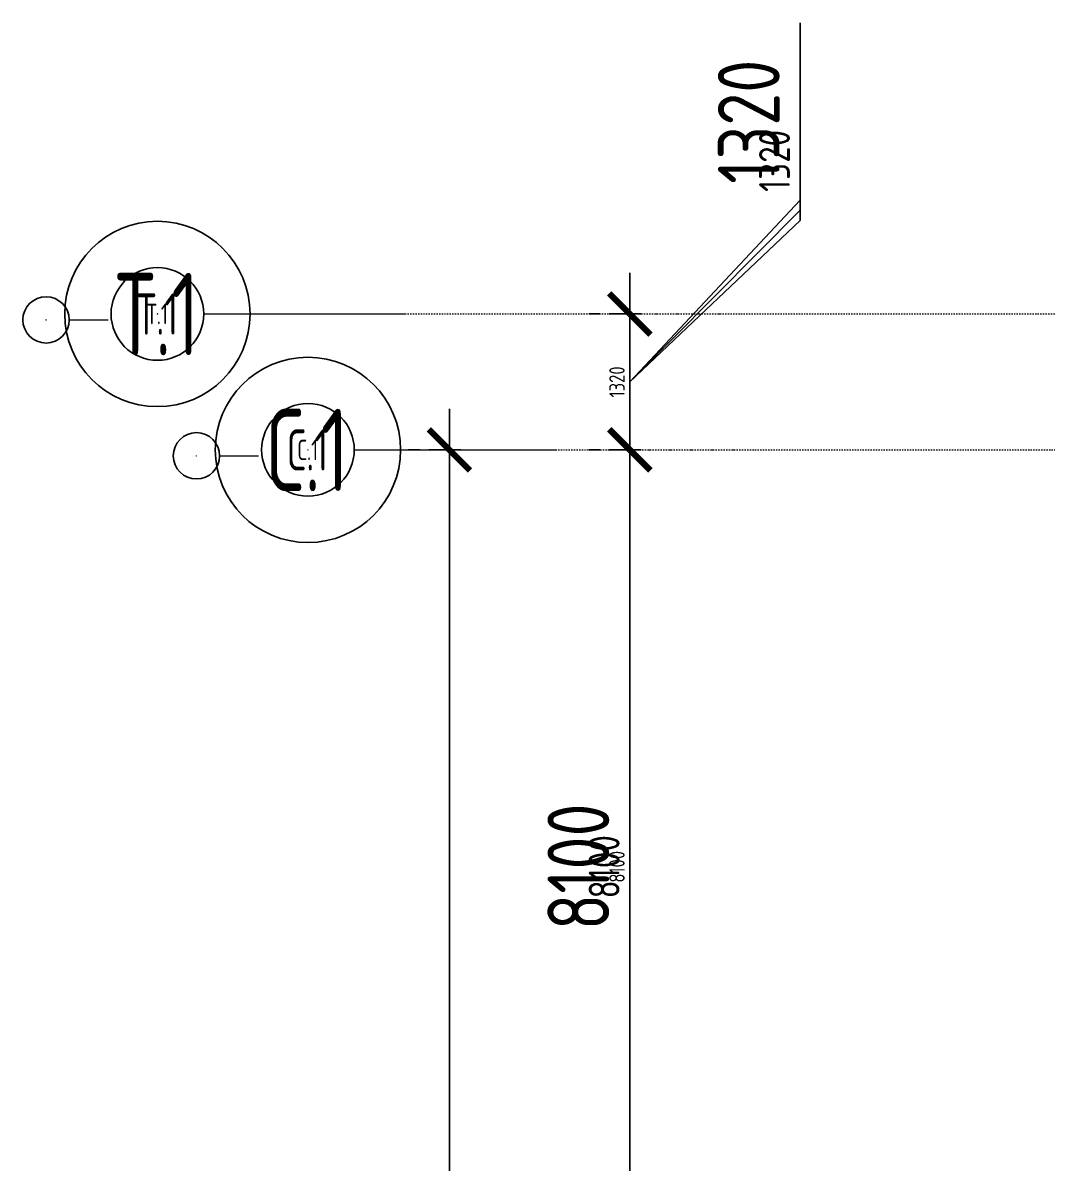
# Model space of a CAD drawing. Header units: millimetres. Extents: x -798 to 124478, y -405 to 121556.
# Drawn here: x -798 to 9153, y 87449 to 98526 of the extents above; entities that cross this region are included whole.
import ezdxf
from ezdxf.enums import TextEntityAlignment as Align

# ---------------------------------------------------------------- set-up
doc = ezdxf.new("R2010")
doc.units = ezdxf.units.MM
doc.linetypes.add('CENTER', pattern=[2, 1.25, -0.25, 0.25, -0.25])
doc.linetypes.add('Strichpunkt', pattern=[25.4, 12.7, -6.35, 0, -6.35])
for name, color, linetype in [('1', 7, 'Continuous'), ('1 @ 0.1', 7, 'Continuous'), ('1 @ 0.15', 7, 'Continuous'), ('1 @ 0.2', 7, 'Continuous'), ('1 @ 100', 7, 'Continuous'), ('1 @ 200', 7, 'Continuous'), ('1 @ 50', 7, 'Continuous'), ('A-DIM', 4, 'Continuous'), ('A-DIM @ 0.1', 4, 'Continuous'), ('A-DIM @ 0.15', 4, 'Continuous'), ('A-DIM @ 0.2', 4, 'Continuous'), ('A-DIM @ 100', 4, 'Continuous'), ('A-DIM @ 200', 4, 'Continuous'), ('A-DIM @ 50', 4, 'Continuous')]:
    doc.layers.add(name, color=color, linetype=linetype)
doc.layers.add('A-AXES', color=40, linetype='CENTER', lineweight=5)
doc.styles.add('Arch-Dim', font='romans.shx', dxfattribs={"width": 0.75})
doc.dimstyles.new('Масштабируемый', dxfattribs={"dimscale": 100, "dimtxt": 3, "dimasz": 2, "dimexe": 2, "dimexo": 2, "dimgap": 1, "dimtad": 1, "dimdec": 0, "dimzin": 3, "dimdsep": 46, "dimtxsty": 'Arch-Dim', "dimblk": 'ARCHTICK', "dimcen": 2.5, "dimdle": 2, "dimazin": 2, "dimtfac": 0.75, "dimtdec": 0, "dimtmove": 1, "dimatfit": 0, "dimfxl": 1, "dimtolj": 1, "dimtzin": 0, "dimarcsym": 0})

# ---------------------------------------------------------------- blocks, each defined once
blk = doc.blocks.new('_ArchTick')
at = {"color": 0, "linetype": 'ByBlock', "const_width": 0.15}
blk.add_lwpolyline([(-0.5, -0.5), (0.5, 0.5)], dxfattribs=at)
blk = doc.blocks.new('*D177')
at = {"layer": 'A-DIM', "color": 0, "lineweight": -2, "ltscale": 50, "transparency": 16777216}
for p, q in [((2164518, -2338846), (2164518, -2347746)), ((2164229, -2339246), (2164118, -2339246)), ((2164249, -2347346), (2164118, -2347346))]:
    blk.add_line(p, q, dxfattribs=at)
at = {"layer": 'Defpoints', "color": 0, "ltscale": 50, "transparency": 16777216}
for p in [(2164629, -2339246), (2164518, -2347346), (2164649, -2347346)]:
    blk.add_point(p, dxfattribs=at)
at = {"layer": 'A-DIM', "color": 0, "lineweight": -2, "ltscale": 50, "transparency": 16777216, "xscale": 400, "yscale": 400, "zscale": 400}
for p, rotation in [((2164518, -2339246), 90), ((2164518, -2347346), 270)]:
    blk.add_blockref('_ArchTick', p, dxfattribs=dict(at, rotation=rotation))
at = {"layer": 'A-DIM', "color": 0, "ltscale": 50, "transparency": 16777216, "insert": (2164018, -2343296), "char_height": 600, "attachment_point": 5, "rotation": 90, "style": 'Arch-Dim'}
blk.add_mtext('\\A1;8100', dxfattribs=at)
blk = doc.blocks.new('*D178')
at = {"layer": 'A-DIM', "color": 0, "lineweight": -2, "ltscale": 50, "transparency": 16777216}
for p, q in [((2164629, -2339246), (2164517, -2339246)), ((2164518, -2339245), (2164518, -2347346)), ((2164649, -2347346), (2164517, -2347346))]:
    blk.add_line(p, q, dxfattribs=at)
at = {"layer": 'Defpoints', "color": 0, "ltscale": 50, "transparency": 16777216}
for p in [(2164629, -2339246), (2164518, -2347346), (2164649, -2347346)]:
    blk.add_point(p, dxfattribs=at)
at = {"layer": 'A-DIM', "color": 0, "lineweight": -2, "ltscale": 50, "transparency": 16777216, "xscale": 0.3, "yscale": 0.3, "zscale": 0.3}
for p, rotation in [((2164518, -2339246), 90), ((2164518, -2347346), 270)]:
    blk.add_blockref('_ArchTick', p, dxfattribs=dict(at, rotation=rotation))
at = {"layer": 'A-DIM', "color": 0, "ltscale": 50, "transparency": 16777216, "insert": (2164517, -2343296), "char_height": 0.45, "attachment_point": 5, "rotation": 90, "style": 'Arch-Dim'}
blk.add_mtext('\\A1;8100', dxfattribs=at)
blk = doc.blocks.new('*D179')
at = {"layer": 'A-DIM', "color": 0, "lineweight": -2, "ltscale": 50, "transparency": 16777216}
for p, q in [((2164518, -2339146), (2164518, -2347446)), ((2164529, -2339246), (2164418, -2339246)), ((2164549, -2347346), (2164418, -2347346))]:
    blk.add_line(p, q, dxfattribs=at)
at = {"layer": 'Defpoints', "color": 0, "ltscale": 50, "transparency": 16777216}
for p in [(2164629, -2339246), (2164518, -2347346), (2164649, -2347346)]:
    blk.add_point(p, dxfattribs=at)
at = {"layer": 'A-DIM', "color": 0, "lineweight": -2, "ltscale": 50, "transparency": 16777216, "xscale": 100, "yscale": 100, "zscale": 100}
for p, rotation in [((2164518, -2339246), 90), ((2164518, -2347346), 270)]:
    blk.add_blockref('_ArchTick', p, dxfattribs=dict(at, rotation=rotation))
at = {"layer": 'A-DIM', "color": 0, "ltscale": 50, "transparency": 16777216, "insert": (2164393, -2343296), "char_height": 150, "attachment_point": 5, "rotation": 90, "style": 'Arch-Dim'}
blk.add_mtext('\\A1;8100', dxfattribs=at)
blk = doc.blocks.new('*D181')
at = {"layer": 'A-DIM', "color": 0, "lineweight": -2, "ltscale": 50, "transparency": 16777216}
for p, q in [((2164518, -2339046), (2164518, -2347546)), ((2164429, -2339246), (2164318, -2339246)), ((2164449, -2347346), (2164318, -2347346))]:
    blk.add_line(p, q, dxfattribs=at)
at = {"layer": 'Defpoints', "color": 0, "ltscale": 50, "transparency": 16777216}
for p in [(2164629, -2339246), (2164518, -2347346), (2164649, -2347346)]:
    blk.add_point(p, dxfattribs=at)
at = {"layer": 'A-DIM', "color": 0, "lineweight": -2, "ltscale": 50, "transparency": 16777216, "xscale": 200, "yscale": 200, "zscale": 200}
for p, rotation in [((2164518, -2339246), 90), ((2164518, -2347346), 270)]:
    blk.add_blockref('_ArchTick', p, dxfattribs=dict(at, rotation=rotation))
at = {"layer": 'A-DIM', "color": 0, "ltscale": 50, "transparency": 16777216, "insert": (2164268, -2343296), "char_height": 300, "attachment_point": 5, "rotation": 90, "style": 'Arch-Dim'}
blk.add_mtext('\\A1;8100', dxfattribs=at)
blk = doc.blocks.new('*D182')
at = {"layer": 'A-DIM', "color": 0, "lineweight": -2, "ltscale": 50, "transparency": 16777216}
for p, q in [((2164629, -2339246), (2164517, -2339246)), ((2164518, -2339245), (2164518, -2347346)), ((2164649, -2347346), (2164517, -2347346))]:
    blk.add_line(p, q, dxfattribs=at)
at = {"layer": 'Defpoints', "color": 0, "ltscale": 50, "transparency": 16777216}
for p in [(2164629, -2339246), (2164518, -2347346), (2164649, -2347346)]:
    blk.add_point(p, dxfattribs=at)
at = {"layer": 'A-DIM', "color": 0, "lineweight": -2, "ltscale": 50, "transparency": 16777216, "xscale": 0.4, "yscale": 0.4, "zscale": 0.4}
for p, rotation in [((2164518, -2339246), 90), ((2164518, -2347346), 270)]:
    blk.add_blockref('_ArchTick', p, dxfattribs=dict(at, rotation=rotation))
at = {"layer": 'A-DIM', "color": 0, "ltscale": 50, "transparency": 16777216, "insert": (2164517, -2343296), "char_height": 0.6, "attachment_point": 5, "rotation": 90, "style": 'Arch-Dim'}
blk.add_mtext('\\A1;8100', dxfattribs=at)
blk = doc.blocks.new('*D183')
at = {"layer": 'A-DIM', "color": 0, "lineweight": -2, "ltscale": 50, "transparency": 16777216}
for p, q in [((2164629, -2339246), (2164517, -2339246)), ((2164518, -2339245), (2164518, -2347346)), ((2164649, -2347346), (2164517, -2347346))]:
    blk.add_line(p, q, dxfattribs=at)
at = {"layer": 'Defpoints', "color": 0, "ltscale": 50, "transparency": 16777216}
for p in [(2164629, -2339246), (2164518, -2347346), (2164649, -2347346)]:
    blk.add_point(p, dxfattribs=at)
at = {"layer": 'A-DIM', "color": 0, "lineweight": -2, "ltscale": 50, "transparency": 16777216, "xscale": 0.2, "yscale": 0.2, "zscale": 0.2}
for p, rotation in [((2164518, -2339246), 90), ((2164518, -2347346), 270)]:
    blk.add_blockref('_ArchTick', p, dxfattribs=dict(at, rotation=rotation))
at = {"layer": 'A-DIM', "color": 0, "ltscale": 50, "transparency": 16777216, "insert": (2164517, -2343296), "char_height": 0.3, "attachment_point": 5, "rotation": 90, "style": 'Arch-Dim'}
blk.add_mtext('\\A1;8100', dxfattribs=at)
blk = doc.blocks.new('*D184')
at = {"layer": 'A-DIM', "color": 0, "lineweight": -2, "ltscale": 50, "transparency": 16777216}
for p, q in [((2162765, -2338846), (2162765, -2403245)), ((2162477, -2339246), (2162365, -2339246)), ((2171397, -2402845), (2162365, -2402845))]:
    blk.add_line(p, q, dxfattribs=at)
at = {"layer": 'Defpoints', "color": 0, "ltscale": 50, "transparency": 16777216}
for p in [(2162877, -2339246), (2162765, -2402845), (2171797, -2402845)]:
    blk.add_point(p, dxfattribs=at)
at = {"layer": 'A-DIM', "color": 0, "lineweight": -2, "ltscale": 50, "transparency": 16777216, "xscale": 400, "yscale": 400, "zscale": 400}
for p, rotation in [((2162765, -2339246), 90), ((2162765, -2402845), 270)]:
    blk.add_blockref('_ArchTick', p, dxfattribs=dict(at, rotation=rotation))
at = {"layer": 'A-DIM', "color": 0, "ltscale": 50, "transparency": 16777216, "insert": (2161855, -2374634), "char_height": 600, "attachment_point": 5, "rotation": 90, "style": 'Arch-Dim'}
blk.add_mtext('\\A1;63600', dxfattribs=at)
blk = doc.blocks.new('*D185')
at = {"layer": 'A-DIM', "color": 0, "lineweight": -2, "ltscale": 50, "transparency": 16777216}
for p, q in [((2162765, -2339245), (2162765, -2402846)), ((2162876, -2339246), (2162765, -2339246)), ((2162765, -2371045), (2162355, -2374634)), ((2162355, -2374634), (2162355, -2374636)), ((2171796, -2402845), (2162765, -2402845))]:
    blk.add_line(p, q, dxfattribs=at)
at = {"layer": 'Defpoints', "color": 0, "ltscale": 50, "transparency": 16777216}
for p in [(2162877, -2339246), (2162765, -2402845), (2171797, -2402845)]:
    blk.add_point(p, dxfattribs=at)
at = {"layer": 'A-DIM', "color": 0, "lineweight": -2, "ltscale": 50, "transparency": 16777216, "xscale": 0.3, "yscale": 0.3, "zscale": 0.3}
for p, rotation in [((2162765, -2339246), 90), ((2162765, -2402845), 270)]:
    blk.add_blockref('_ArchTick', p, dxfattribs=dict(at, rotation=rotation))
at = {"layer": 'A-DIM', "color": 0, "ltscale": 50, "transparency": 16777216, "insert": (2162355, -2374635), "char_height": 0.45, "attachment_point": 5, "rotation": 90, "style": 'Arch-Dim'}
blk.add_mtext('\\A1;63600', dxfattribs=at)
blk = doc.blocks.new('*D186')
at = {"layer": 'A-DIM', "color": 0, "lineweight": -2, "ltscale": 50, "transparency": 16777216}
for p, q in [((2162765, -2339146), (2162765, -2402945)), ((2162777, -2339246), (2162665, -2339246)), ((2162765, -2371045), (2162355, -2374584)), ((2162355, -2374584), (2162355, -2375183)), ((2171697, -2402845), (2162665, -2402845))]:
    blk.add_line(p, q, dxfattribs=at)
at = {"layer": 'Defpoints', "color": 0, "ltscale": 50, "transparency": 16777216}
for p in [(2162877, -2339246), (2162765, -2402845), (2171797, -2402845)]:
    blk.add_point(p, dxfattribs=at)
at = {"layer": 'A-DIM', "color": 0, "lineweight": -2, "ltscale": 50, "transparency": 16777216, "xscale": 100, "yscale": 100, "zscale": 100}
for p, rotation in [((2162765, -2339246), 90), ((2162765, -2402845), 270)]:
    blk.add_blockref('_ArchTick', p, dxfattribs=dict(at, rotation=rotation))
at = {"layer": 'A-DIM', "color": 0, "ltscale": 50, "transparency": 16777216, "insert": (2162230, -2374884), "char_height": 150, "attachment_point": 5, "rotation": 90, "style": 'Arch-Dim'}
blk.add_mtext('\\A1;63600', dxfattribs=at)
blk = doc.blocks.new('*D188')
at = {"layer": 'A-DIM', "color": 0, "lineweight": -2, "ltscale": 50, "transparency": 16777216}
for p, q in [((2162765, -2339046), (2162765, -2403045)), ((2162677, -2339246), (2162565, -2339246)), ((2171597, -2402845), (2162565, -2402845))]:
    blk.add_line(p, q, dxfattribs=at)
at = {"layer": 'Defpoints', "color": 0, "ltscale": 50, "transparency": 16777216}
for p in [(2162877, -2339246), (2162765, -2402845), (2171797, -2402845)]:
    blk.add_point(p, dxfattribs=at)
at = {"layer": 'A-DIM', "color": 0, "lineweight": -2, "ltscale": 50, "transparency": 16777216, "xscale": 200, "yscale": 200, "zscale": 200}
for p, rotation in [((2162765, -2339246), 90), ((2162765, -2402845), 270)]:
    blk.add_blockref('_ArchTick', p, dxfattribs=dict(at, rotation=rotation))
at = {"layer": 'A-DIM', "color": 0, "ltscale": 50, "transparency": 16777216, "insert": (2162105, -2374634), "char_height": 300, "attachment_point": 5, "rotation": 90, "style": 'Arch-Dim'}
blk.add_mtext('\\A1;63600', dxfattribs=at)
blk = doc.blocks.new('*D189')
at = {"layer": 'A-DIM', "color": 0, "lineweight": -2, "ltscale": 50, "transparency": 16777216}
for p, q in [((2162765, -2339245), (2162765, -2402846)), ((2162876, -2339246), (2162765, -2339246)), ((2162765, -2371045), (2162355, -2374634)), ((2162355, -2374634), (2162355, -2374637)), ((2171796, -2402845), (2162765, -2402845))]:
    blk.add_line(p, q, dxfattribs=at)
at = {"layer": 'Defpoints', "color": 0, "ltscale": 50, "transparency": 16777216}
for p in [(2162877, -2339246), (2162765, -2402845), (2171797, -2402845)]:
    blk.add_point(p, dxfattribs=at)
at = {"layer": 'A-DIM', "color": 0, "lineweight": -2, "ltscale": 50, "transparency": 16777216, "xscale": 0.4, "yscale": 0.4, "zscale": 0.4}
for p, rotation in [((2162765, -2339246), 90), ((2162765, -2402845), 270)]:
    blk.add_blockref('_ArchTick', p, dxfattribs=dict(at, rotation=rotation))
at = {"layer": 'A-DIM', "color": 0, "ltscale": 50, "transparency": 16777216, "insert": (2162355, -2374635), "char_height": 0.6, "attachment_point": 5, "rotation": 90, "style": 'Arch-Dim'}
blk.add_mtext('\\A1;63600', dxfattribs=at)
blk = doc.blocks.new('*D190')
at = {"layer": 'A-DIM', "color": 0, "lineweight": -2, "ltscale": 50, "transparency": 16777216}
for p, q in [((2162765, -2339245), (2162765, -2402845)), ((2162876, -2339246), (2162765, -2339246)), ((2162765, -2371045), (2162355, -2374634)), ((2162355, -2374634), (2162355, -2374635)), ((2171797, -2402845), (2162765, -2402845))]:
    blk.add_line(p, q, dxfattribs=at)
at = {"layer": 'Defpoints', "color": 0, "ltscale": 50, "transparency": 16777216}
for p in [(2162877, -2339246), (2162765, -2402845), (2171797, -2402845)]:
    blk.add_point(p, dxfattribs=at)
at = {"layer": 'A-DIM', "color": 0, "lineweight": -2, "ltscale": 50, "transparency": 16777216, "xscale": 0.2, "yscale": 0.2, "zscale": 0.2}
for p, rotation in [((2162765, -2339246), 90), ((2162765, -2402845), 270)]:
    blk.add_blockref('_ArchTick', p, dxfattribs=dict(at, rotation=rotation))
at = {"layer": 'A-DIM', "color": 0, "ltscale": 50, "transparency": 16777216, "insert": (2162355, -2374635), "char_height": 0.3, "attachment_point": 5, "rotation": 90, "style": 'Arch-Dim'}
blk.add_mtext('\\A1;63600', dxfattribs=at)
blk = doc.blocks.new('*D290')
at = {"layer": 'A-DIM', "color": 0, "lineweight": -2, "ltscale": 50, "transparency": 16777216}
for p, q in [((2166173, -2337019), (2166173, -2335098)), ((2164518, -2338586), (2166173, -2337019)), ((2164518, -2337926), (2164518, -2337526)), ((2164229, -2337926), (2164118, -2337926)), ((2164518, -2339246), (2164518, -2337926)), ((2164518, -2339246), (2164518, -2337926)), ((2164229, -2339246), (2164118, -2339246)), ((2164518, -2339246), (2164518, -2339646))]:
    blk.add_line(p, q, dxfattribs=at)
at = {"layer": 'Defpoints', "color": 0, "ltscale": 50, "transparency": 16777216}
for p in [(2164518, -2337926), (2164629, -2337926), (2164629, -2339246)]:
    blk.add_point(p, dxfattribs=at)
at = {"layer": 'A-DIM', "color": 0, "lineweight": -2, "ltscale": 50, "transparency": 16777216, "xscale": 400, "yscale": 400, "zscale": 400}
for p, rotation in [((2164518, -2337926), 270), ((2164518, -2339246), 90)]:
    blk.add_blockref('_ArchTick', p, dxfattribs=dict(at, rotation=rotation))
at = {"layer": 'A-DIM', "color": 0, "ltscale": 50, "transparency": 16777216, "insert": (2165673, -2336059), "char_height": 600, "attachment_point": 5, "rotation": 90, "style": 'Arch-Dim'}
blk.add_mtext('\\A1;1320', dxfattribs=at)
blk = doc.blocks.new('*D291')
at = {"layer": 'A-DIM', "color": 0, "lineweight": -2, "ltscale": 50, "transparency": 16777216}
for p, q in [((2164629, -2337926), (2164517, -2337926)), ((2164518, -2339246), (2164518, -2337925)), ((2164629, -2339246), (2164517, -2339246))]:
    blk.add_line(p, q, dxfattribs=at)
at = {"layer": 'Defpoints', "color": 0, "ltscale": 50, "transparency": 16777216}
for p in [(2164518, -2337926), (2164629, -2337926), (2164629, -2339246)]:
    blk.add_point(p, dxfattribs=at)
at = {"layer": 'A-DIM', "color": 0, "lineweight": -2, "ltscale": 50, "transparency": 16777216, "xscale": 0.3, "yscale": 0.3, "zscale": 0.3}
for p, rotation in [((2164518, -2337926), 90), ((2164518, -2339246), 270)]:
    blk.add_blockref('_ArchTick', p, dxfattribs=dict(at, rotation=rotation))
at = {"layer": 'A-DIM', "color": 0, "ltscale": 50, "transparency": 16777216, "insert": (2164517, -2338586), "char_height": 0.45, "attachment_point": 5, "rotation": 90, "style": 'Arch-Dim'}
blk.add_mtext('\\A1;1320', dxfattribs=at)
blk = doc.blocks.new('*D292')
at = {"layer": 'A-DIM', "color": 0, "lineweight": -2, "ltscale": 50, "transparency": 16777216}
for p, q in [((2164518, -2339346), (2164518, -2337826)), ((2164529, -2337926), (2164418, -2337926)), ((2164529, -2339246), (2164418, -2339246))]:
    blk.add_line(p, q, dxfattribs=at)
at = {"layer": 'Defpoints', "color": 0, "ltscale": 50, "transparency": 16777216}
for p in [(2164518, -2337926), (2164629, -2337926), (2164629, -2339246)]:
    blk.add_point(p, dxfattribs=at)
at = {"layer": 'A-DIM', "color": 0, "lineweight": -2, "ltscale": 50, "transparency": 16777216, "xscale": 100, "yscale": 100, "zscale": 100}
for p, rotation in [((2164518, -2337926), 90), ((2164518, -2339246), 270)]:
    blk.add_blockref('_ArchTick', p, dxfattribs=dict(at, rotation=rotation))
at = {"layer": 'A-DIM', "color": 0, "ltscale": 50, "transparency": 16777216, "insert": (2164393, -2338586), "char_height": 150, "attachment_point": 5, "rotation": 90, "style": 'Arch-Dim'}
blk.add_mtext('\\A1;1320', dxfattribs=at)
blk = doc.blocks.new('*D294')
at = {"layer": 'A-DIM', "color": 0, "lineweight": -2, "ltscale": 50, "transparency": 16777216}
for p, q in [((2166173, -2336919), (2166173, -2335959)), ((2164518, -2338586), (2166173, -2336919)), ((2164518, -2337926), (2164518, -2337726)), ((2164429, -2337926), (2164318, -2337926)), ((2164518, -2339246), (2164518, -2337926)), ((2164518, -2339246), (2164518, -2337926)), ((2164429, -2339246), (2164318, -2339246)), ((2164518, -2339246), (2164518, -2339446))]:
    blk.add_line(p, q, dxfattribs=at)
at = {"layer": 'Defpoints', "color": 0, "ltscale": 50, "transparency": 16777216}
for p in [(2164518, -2337926), (2164629, -2337926), (2164629, -2339246)]:
    blk.add_point(p, dxfattribs=at)
at = {"layer": 'A-DIM', "color": 0, "lineweight": -2, "ltscale": 50, "transparency": 16777216, "xscale": 200, "yscale": 200, "zscale": 200}
for p, rotation in [((2164518, -2337926), 270), ((2164518, -2339246), 90)]:
    blk.add_blockref('_ArchTick', p, dxfattribs=dict(at, rotation=rotation))
at = {"layer": 'A-DIM', "color": 0, "ltscale": 50, "transparency": 16777216, "insert": (2165923, -2336439), "char_height": 300, "attachment_point": 5, "rotation": 90, "style": 'Arch-Dim'}
blk.add_mtext('\\A1;1320', dxfattribs=at)
blk = doc.blocks.new('*D295')
at = {"layer": 'A-DIM', "color": 0, "lineweight": -2, "ltscale": 50, "transparency": 16777216}
for p, q in [((2164518, -2338586), (2166173, -2336819)), ((2166173, -2336819), (2166173, -2336818)), ((2164629, -2337926), (2164517, -2337926)), ((2164518, -2337926), (2164518, -2337925)), ((2164518, -2339246), (2164518, -2337926)), ((2164518, -2339246), (2164518, -2337926)), ((2164629, -2339246), (2164517, -2339246)), ((2164518, -2339246), (2164518, -2339246))]:
    blk.add_line(p, q, dxfattribs=at)
at = {"layer": 'Defpoints', "color": 0, "ltscale": 50, "transparency": 16777216}
for p in [(2164518, -2337926), (2164629, -2337926), (2164629, -2339246)]:
    blk.add_point(p, dxfattribs=at)
at = {"layer": 'A-DIM', "color": 0, "lineweight": -2, "ltscale": 50, "transparency": 16777216, "xscale": 0.4, "yscale": 0.4, "zscale": 0.4}
for p, rotation in [((2164518, -2337926), 270), ((2164518, -2339246), 90)]:
    blk.add_blockref('_ArchTick', p, dxfattribs=dict(at, rotation=rotation))
at = {"layer": 'A-DIM', "color": 0, "ltscale": 50, "transparency": 16777216, "insert": (2166173, -2336819), "char_height": 0.6, "attachment_point": 5, "rotation": 90, "style": 'Arch-Dim'}
blk.add_mtext('\\A1;1320', dxfattribs=at)
blk = doc.blocks.new('*D296')
at = {"layer": 'A-DIM', "color": 0, "lineweight": -2, "ltscale": 50, "transparency": 16777216}
for p, q in [((2164518, -2338586), (2166173, -2336819)), ((2166173, -2336819), (2166173, -2336818)), ((2164629, -2337926), (2164517, -2337926)), ((2164518, -2337926), (2164518, -2337925)), ((2164518, -2339246), (2164518, -2337926)), ((2164518, -2339246), (2164518, -2337926)), ((2164629, -2339246), (2164517, -2339246)), ((2164518, -2339246), (2164518, -2339246))]:
    blk.add_line(p, q, dxfattribs=at)
at = {"layer": 'Defpoints', "color": 0, "ltscale": 50, "transparency": 16777216}
for p in [(2164518, -2337926), (2164629, -2337926), (2164629, -2339246)]:
    blk.add_point(p, dxfattribs=at)
at = {"layer": 'A-DIM', "color": 0, "lineweight": -2, "ltscale": 50, "transparency": 16777216, "xscale": 0.2, "yscale": 0.2, "zscale": 0.2}
for p, rotation in [((2164518, -2337926), 270), ((2164518, -2339246), 90)]:
    blk.add_blockref('_ArchTick', p, dxfattribs=dict(at, rotation=rotation))
at = {"layer": 'A-DIM', "color": 0, "ltscale": 50, "transparency": 16777216, "insert": (2166173, -2336819), "char_height": 0.3, "attachment_point": 5, "rotation": 90, "style": 'Arch-Dim'}
blk.add_mtext('\\A1;1320', dxfattribs=at)
blk = doc.blocks.new('*U85')
at = {"color": 4, "lineweight": 9}
blk.add_line((4.5, 0), (12.069, 0), dxfattribs=at)
at = {"color": 5, "linetype": 'Continuous', "lineweight": 25}
blk.add_circle((0, 0), 4.5, dxfattribs=at)
at = {"color": 5, "linetype": 'Continuous', "lineweight": 25, "style": 'Arch-Dim', "width": 0.65}
blk.add_attdef('Ось', text='', height=4, dxfattribs=at).set_placement((0, 0), align=Align.MIDDLE)
blk = doc.blocks.new('*U890')
at = {"layer": '1 @ 0.1', "transparency": 33554687}
ref = blk.add_blockref('*U85', (2161391, -2339246), dxfattribs=dict(at, xscale=0.1, yscale=0.1, zscale=0.1))
ref.add_attrib('Ось', 'С.1', dxfattribs={"layer": '0', "color": 5, "linetype": 'Continuous', "lineweight": 25, "height": 0.4, "style": 'Arch-Dim', "width": 0.65}).set_placement((2160309, -2339304), align=Align.MIDDLE)
at = {"layer": '1 @ 0.15', "transparency": 33554687, "xscale": 0.15, "yscale": 0.15, "zscale": 0.15}
blk.add_blockref('*U85', (2160308, -2339304), dxfattribs=at).add_auto_attribs({'Ось': 'С.1'})
at = {"layer": '1 @ 0.2', "transparency": 33554687, "xscale": 0.2, "yscale": 0.2, "zscale": 0.2}
blk.add_blockref('*U85', (2161391, -2339246), dxfattribs=at).add_auto_attribs({'Ось': 'С.1'})
at = {"layer": '1 @ 100', "transparency": 33554687, "xscale": 100, "yscale": 100, "zscale": 100}
blk.add_blockref('*U85', (2161391, -2339246), dxfattribs=at).add_auto_attribs({'Ось': 'С.1'})
at = {"layer": '1 @ 200', "transparency": 33554687, "xscale": 200, "yscale": 200, "zscale": 200}
blk.add_blockref('*U85', (2161391, -2339246), dxfattribs=at).add_auto_attribs({'Ось': 'С.1'})
at = {"layer": '1 @ 50', "transparency": 33554687}
ref = blk.add_blockref('*U85', (2160308, -2339304), dxfattribs=dict(at, xscale=50, yscale=50, zscale=50))
ref.add_attrib('Ось', 'С.1', dxfattribs={"layer": '0', "color": 5, "linetype": 'Continuous', "lineweight": 25, "height": 200, "style": 'Arch-Dim', "width": 0.65}).set_placement((2161391, -2339246), align=Align.MIDDLE)
blk = doc.blocks.new('*U891')
at = {"layer": '1 @ 0.1', "transparency": 33554687}
ref = blk.add_blockref('*U85', (2159929, -2337926), dxfattribs=dict(at, xscale=0.1, yscale=0.1, zscale=0.1))
ref.add_attrib('Ось', 'Т.1', dxfattribs={"layer": '0', "color": 5, "linetype": 'Continuous', "lineweight": 25, "height": 0.4, "style": 'Arch-Dim', "width": 0.65}).set_placement((2158847, -2337984), align=Align.MIDDLE)
at = {"layer": '1 @ 0.15', "transparency": 33554687, "xscale": 0.15, "yscale": 0.15, "zscale": 0.15}
blk.add_blockref('*U85', (2158847, -2337984), dxfattribs=at).add_auto_attribs({'Ось': 'Т.1'})
at = {"layer": '1 @ 0.2', "transparency": 33554687, "xscale": 0.2, "yscale": 0.2, "zscale": 0.2}
blk.add_blockref('*U85', (2159929, -2337926), dxfattribs=at).add_auto_attribs({'Ось': 'Т.1'})
at = {"layer": '1 @ 100', "transparency": 33554687, "xscale": 100, "yscale": 100, "zscale": 100}
blk.add_blockref('*U85', (2159929, -2337926), dxfattribs=at).add_auto_attribs({'Ось': 'Т.1'})
at = {"layer": '1 @ 200', "transparency": 33554687, "xscale": 200, "yscale": 200, "zscale": 200}
blk.add_blockref('*U85', (2159929, -2337926), dxfattribs=at).add_auto_attribs({'Ось': 'Т.1'})
at = {"layer": '1 @ 50', "transparency": 33554687}
ref = blk.add_blockref('*U85', (2158847, -2337984), dxfattribs=dict(at, xscale=50, yscale=50, zscale=50))
ref.add_attrib('Ось', 'Т.1', dxfattribs={"layer": '0', "color": 5, "linetype": 'Continuous', "lineweight": 25, "height": 200, "style": 'Arch-Dim', "width": 0.65}).set_placement((2159929, -2337926), align=Align.MIDDLE)
blk = doc.blocks.new('*U815')
at = {"layer": 'A-DIM @ 0.1', "ltscale": 50, "transparency": 33554687}
dim = blk.add_linear_dim(base=(2164517.5, -2347345.5), p1=(2164629.2, -2339245.5), p2=(2164649.1, -2347345.5), angle=270, dimstyle='Масштабируемый', override={"dimscale": 0.1, "dimtix": 0, "dimtofl": 1, "dimtmove": 1, "dimatfit": 0}, dxfattribs=at)
dim.commit()
dim.dimension.update_dxf_attribs({"geometry": '*D183', "text_midpoint": (2164517.3, -2343295.5)})
at = {"layer": 'A-DIM @ 0.15', "ltscale": 50, "transparency": 33554687}
dim = blk.add_linear_dim(base=(2164517.5, -2347345.5), p1=(2164629.2, -2339245.5), p2=(2164649.1, -2347345.5), angle=270, dimstyle='Масштабируемый', override={"dimscale": 0.15, "dimtix": 0, "dimtofl": 1, "dimtmove": 1, "dimatfit": 0}, dxfattribs=at)
dim.commit()
dim.dimension.update_dxf_attribs({"geometry": '*D178', "text_midpoint": (2164517.1, -2343295.5)})
at = {"layer": 'A-DIM @ 0.2', "ltscale": 50, "transparency": 33554687}
dim = blk.add_linear_dim(base=(2164517.5, -2347345.5), p1=(2164629.2, -2339245.5), p2=(2164649.1, -2347345.5), angle=270, dimstyle='Масштабируемый', override={"dimscale": 0.2, "dimtix": 0, "dimtofl": 1, "dimtmove": 1, "dimatfit": 0}, dxfattribs=at)
dim.commit()
dim.dimension.update_dxf_attribs({"geometry": '*D182', "text_midpoint": (2164517, -2343295.5)})
at = {"layer": 'A-DIM @ 100', "ltscale": 50, "transparency": 33554687}
dim = blk.add_linear_dim(base=(2164517.5, -2347345.5), p1=(2164629.2, -2339245.5), p2=(2164649.1, -2347345.5), angle=270, dimstyle='Масштабируемый', override={"dimscale": 100, "dimtix": 0, "dimtofl": 1, "dimtmove": 1, "dimatfit": 0}, dxfattribs=at)
dim.commit()
dim.dimension.update_dxf_attribs({"geometry": '*D181', "text_midpoint": (2164267.5, -2343295.5)})
at = {"layer": 'A-DIM @ 200', "ltscale": 50, "transparency": 33554687}
dim = blk.add_linear_dim(base=(2164517.5, -2347345.5), p1=(2164629.2, -2339245.5), p2=(2164649.1, -2347345.5), angle=270, dimstyle='Масштабируемый', override={"dimscale": 200, "dimtix": 0, "dimtofl": 1, "dimtmove": 1, "dimatfit": 0}, dxfattribs=at)
dim.commit()
dim.dimension.update_dxf_attribs({"geometry": '*D177', "text_midpoint": (2164017.5, -2343295.5)})
at = {"layer": 'A-DIM @ 50', "ltscale": 50, "transparency": 33554687}
dim = blk.add_linear_dim(base=(2164517.5, -2347345.5), p1=(2164629.2, -2339245.5), p2=(2164649.1, -2347345.5), angle=270, dimstyle='Масштабируемый', override={"dimscale": 50, "dimtix": 0, "dimtofl": 1, "dimtmove": 1, "dimatfit": 0}, dxfattribs=at)
dim.commit()
dim.dimension.update_dxf_attribs({"geometry": '*D179', "text_midpoint": (2164392.5, -2343295.5)})
blk = doc.blocks.new('*U816')
at = {"layer": 'A-DIM @ 0.1', "ltscale": 50, "transparency": 33554687}
dim = blk.add_linear_dim(base=(2162765, -2402845.3), p1=(2162876.7, -2339245.5), p2=(2171796.7, -2402845.3), angle=270, dimstyle='Масштабируемый', override={"dimscale": 0.1, "dimtix": 0, "dimtofl": 1, "dimtmove": 1, "dimatfit": 0}, dxfattribs=at)
dim.commit()
dim.dimension.update_dxf_attribs({"geometry": '*D190', "text_midpoint": (2162355, -2374634.4), "dimtype": 128})
at = {"layer": 'A-DIM @ 0.15', "ltscale": 50, "transparency": 33554687}
dim = blk.add_linear_dim(base=(2162765, -2402845.3), p1=(2162876.7, -2339245.5), p2=(2171796.7, -2402845.3), angle=270, dimstyle='Масштабируемый', override={"dimscale": 0.15, "dimtix": 0, "dimtofl": 1, "dimtmove": 1, "dimatfit": 0}, dxfattribs=at)
dim.commit()
dim.dimension.update_dxf_attribs({"geometry": '*D185', "text_midpoint": (2162355, -2374634.4), "dimtype": 128})
at = {"layer": 'A-DIM @ 0.2', "ltscale": 50, "transparency": 33554687}
dim = blk.add_linear_dim(base=(2162765, -2402845.3), p1=(2162876.7, -2339245.5), p2=(2171796.7, -2402845.3), angle=270, dimstyle='Масштабируемый', override={"dimscale": 0.2, "dimtix": 0, "dimtofl": 1, "dimtmove": 1, "dimatfit": 0}, dxfattribs=at)
dim.commit()
dim.dimension.update_dxf_attribs({"geometry": '*D189', "text_midpoint": (2162355, -2374634.4), "dimtype": 128})
at = {"layer": 'A-DIM @ 100', "ltscale": 50, "transparency": 33554687}
dim = blk.add_linear_dim(base=(2162765, -2402845.3), p1=(2162876.7, -2339245.5), p2=(2171796.7, -2402845.3), angle=270, dimstyle='Масштабируемый', override={"dimscale": 100, "dimtix": 0, "dimtofl": 1, "dimtmove": 1, "dimatfit": 0}, dxfattribs=at)
dim.commit()
dim.dimension.update_dxf_attribs({"geometry": '*D188', "text_midpoint": (2162355, -2374634.4), "dimtype": 128})
at = {"layer": 'A-DIM @ 200', "ltscale": 50, "transparency": 33554687}
dim = blk.add_linear_dim(base=(2162765, -2402845.3), p1=(2162876.7, -2339245.5), p2=(2171796.7, -2402845.3), angle=270, dimstyle='Масштабируемый', override={"dimscale": 200, "dimtix": 0, "dimtofl": 1, "dimtmove": 1, "dimatfit": 0}, dxfattribs=at)
dim.commit()
dim.dimension.update_dxf_attribs({"geometry": '*D184', "text_midpoint": (2162355, -2374634.4), "dimtype": 128})
at = {"layer": 'A-DIM @ 50', "ltscale": 50, "transparency": 33554687}
dim = blk.add_linear_dim(base=(2162765, -2402845.3), p1=(2162876.7, -2339245.5), p2=(2171796.7, -2402845.3), angle=270, dimstyle='Масштабируемый', override={"dimscale": 50, "dimtix": 0, "dimtofl": 1, "dimtmove": 1, "dimatfit": 0}, dxfattribs=at)
dim.commit()
dim.dimension.update_dxf_attribs({"geometry": '*D186', "text_midpoint": (2162355, -2374634.4), "dimtype": 128})
blk = doc.blocks.new('*U831')
at = {"layer": 'A-DIM @ 0.1', "ltscale": 50, "transparency": 33554687}
dim = blk.add_linear_dim(base=(2164517.5, -2337925.5), p1=(2164629.2, -2339245.5), p2=(2164629.2, -2337925.5), angle=90, dimstyle='Масштабируемый', override={"dimscale": 0.1, "dimtix": 0, "dimtofl": 1, "dimtmove": 1, "dimatfit": 0}, dxfattribs=at)
dim.commit()
dim.dimension.update_dxf_attribs({"geometry": '*D296', "text_midpoint": (2166173.3, -2336819.3), "dimtype": 128})
at = {"layer": 'A-DIM @ 0.15', "ltscale": 50, "transparency": 33554687}
dim = blk.add_linear_dim(base=(2164517.5, -2337925.5), p1=(2164629.2, -2339245.5), p2=(2164629.2, -2337925.5), angle=90, dimstyle='Масштабируемый', override={"dimscale": 0.15, "dimtix": 0, "dimtofl": 1, "dimtmove": 1, "dimatfit": 0}, dxfattribs=at)
dim.commit()
dim.dimension.update_dxf_attribs({"geometry": '*D291', "text_midpoint": (2164517.1, -2338585.5)})
at = {"layer": 'A-DIM @ 0.2', "ltscale": 50, "transparency": 33554687}
dim = blk.add_linear_dim(base=(2164517.5, -2337925.5), p1=(2164629.2, -2339245.5), p2=(2164629.2, -2337925.5), angle=90, dimstyle='Масштабируемый', override={"dimscale": 0.2, "dimtix": 0, "dimtofl": 1, "dimtmove": 1, "dimatfit": 0}, dxfattribs=at)
dim.commit()
dim.dimension.update_dxf_attribs({"geometry": '*D295', "text_midpoint": (2166173.3, -2336819.3), "dimtype": 128})
at = {"layer": 'A-DIM @ 100', "ltscale": 50, "transparency": 33554687}
dim = blk.add_linear_dim(base=(2164517.5, -2337925.5), p1=(2164629.2, -2339245.5), p2=(2164629.2, -2337925.5), angle=90, dimstyle='Масштабируемый', override={"dimscale": 100, "dimtix": 0, "dimtofl": 1, "dimtmove": 1, "dimatfit": 0}, dxfattribs=at)
dim.commit()
dim.dimension.update_dxf_attribs({"geometry": '*D294', "text_midpoint": (2166173.3, -2336819.3), "dimtype": 128})
at = {"layer": 'A-DIM @ 200', "ltscale": 50, "transparency": 33554687}
dim = blk.add_linear_dim(base=(2164517.5, -2337925.5), p1=(2164629.2, -2339245.5), p2=(2164629.2, -2337925.5), angle=90, dimstyle='Масштабируемый', override={"dimscale": 200, "dimtix": 0, "dimtofl": 1, "dimtmove": 1, "dimatfit": 0}, dxfattribs=at)
dim.commit()
dim.dimension.update_dxf_attribs({"geometry": '*D290', "text_midpoint": (2166173.3, -2336819.3), "dimtype": 128})
at = {"layer": 'A-DIM @ 50', "ltscale": 50, "transparency": 33554687}
dim = blk.add_linear_dim(base=(2164517.5, -2337925.5), p1=(2164629.2, -2339245.5), p2=(2164629.2, -2337925.5), angle=90, dimstyle='Масштабируемый', override={"dimscale": 50, "dimtix": 0, "dimtofl": 1, "dimtmove": 1, "dimatfit": 0}, dxfattribs=at)
dim.commit()
dim.dimension.update_dxf_attribs({"geometry": '*D292', "text_midpoint": (2164392.5, -2338585.5)})
blk = doc.blocks.new('оси 2')
at = {"layer": 'A-AXES', "linetype": 'Strichpunkt', "transparency": 33554687}
for p, q in [((2160829, -2337926), (2204997, -2337926)), ((2162291, -2339246), (2204997, -2339246))]:
    blk.add_line(p, q, dxfattribs=at)
at = {"layer": '1', "color": 5}
for name in ['*U891', '*U890']:
    blk.add_blockref(name, (0, 0), dxfattribs=at)
at = {"layer": 'A-DIM', "color": 5}
for name in ['*U831', '*U816', '*U815']:
    blk.add_blockref(name, (0, 0), dxfattribs=at)

msp = doc.modelspace()

# ---------------------------------------------------------------- block references
msp.add_blockref('оси 2', (-2159419, 2433624))

doc.saveas('drawing.dxf')
